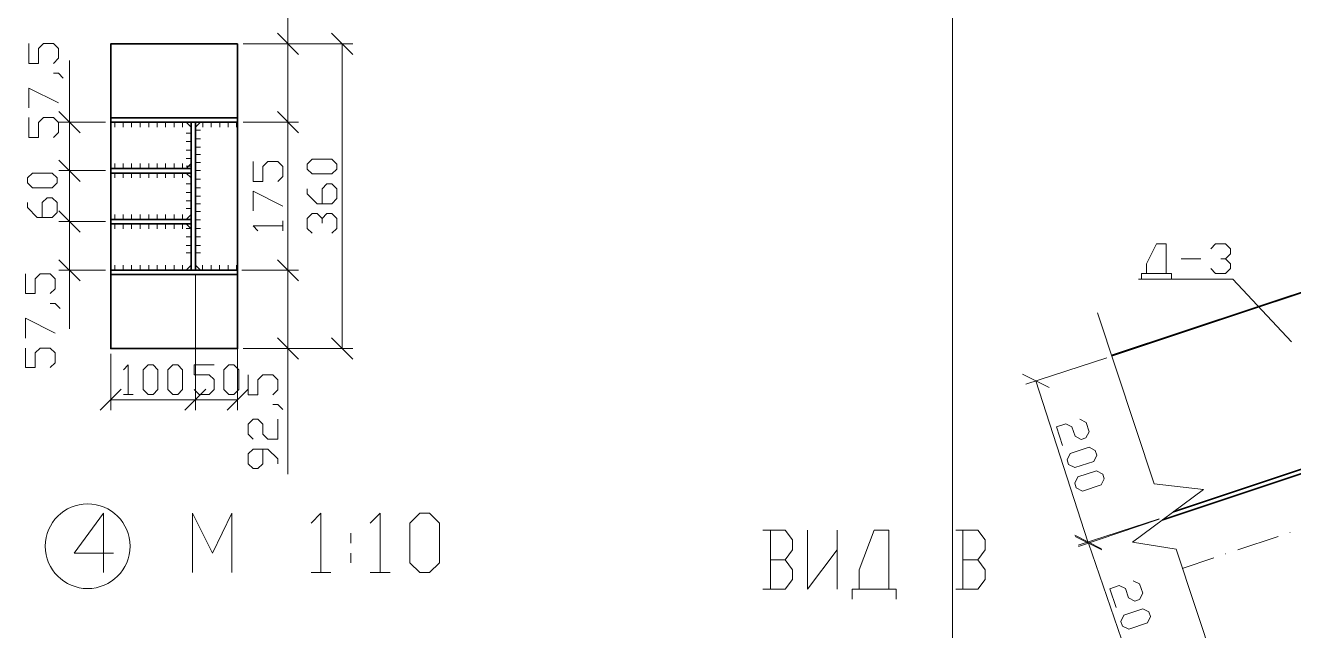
# Model space of a CAD drawing. Header units: millimetres. Extents: x -258556 to -95372, y 16759 to 83874.
# Drawn here: x -128666.6 to -128517.3, y 41502.4 to 41573.7 of the extents above; entities that cross this region are included whole.
import ezdxf

# ---------------------------------------------------------------- set-up
doc = ezdxf.new("R2010")
doc.units = ezdxf.units.MM
doc.header["$LTSCALE"] = 0.5
doc.layers.add('ТОЛСТЫЕ3', color=7, linetype='Continuous', lineweight=50)

msp = doc.modelspace()

# ---------------------------------------------------------------- linework, layer by layer
at = {"color": 7, "linetype": 'Continuous', "lineweight": 13, "true_color": 0x000007}
for points in [[(-128635.726, 41562.31), (-128635.726, 41571.517), (-128635.726, 41586.301)], [(-128634.469, 41570.296), (-128636.965, 41572.774), (-128636.965, 41572.774)], [(-128628.102, 41570.296), (-128630.597, 41572.774), (-128630.597, 41572.774)], [(-128663.33, 41569.228), (-128662.745, 41569.831), (-128662.745, 41571.001), (-128663.33, 41571.569), (-128664.501, 41571.569), (-128665.086, 41571.001), (-128665.086, 41569.228), (-128666.239, 41569.228), (-128666.239, 41571.569)], [(-128641.009, 41571.517), (-128634.469, 41571.517), (-128634.469, 41571.517)], [(-128641.009, 41571.517), (-128628.102, 41571.517), (-128628.102, 41571.517)], [(-128629.358, 41535.635), (-128629.358, 41571.517), (-128629.358, 41571.517)], [(-128661.454, 41556.08), (-128661.454, 41569.573), (-128661.454, 41569.573)], [(-128663.33, 41568.093), (-128662.745, 41568.093), (-128662.177, 41567.49)], [(-128666.239, 41564.014), (-128666.239, 41566.32), (-128662.745, 41564.582)], [(-128663.33, 41560.503), (-128662.745, 41561.105), (-128662.745, 41562.276), (-128663.33, 41562.844), (-128664.501, 41562.844), (-128665.086, 41562.276), (-128665.086, 41560.503), (-128666.239, 41560.503), (-128666.239, 41562.844)], [(-128660.198, 41561.054), (-128662.694, 41563.549), (-128662.694, 41563.549)], [(-128634.469, 41561.054), (-128636.965, 41563.549), (-128636.965, 41563.549)], [(-128636.965, 41563.549), (-128634.469, 41561.054), (-128634.469, 41561.054)], [(-128657.221, 41562.31), (-128662.694, 41562.31), (-128662.694, 41562.31)], [(-128656.102, 41561.725), (-128656.102, 41562.31), (-128656.102, 41562.31)], [(-128655.104, 41561.725), (-128655.104, 41562.31), (-128655.104, 41562.31)], [(-128654.123, 41561.725), (-128654.123, 41562.31), (-128654.123, 41562.31)], [(-128653.108, 41561.725), (-128653.108, 41562.31), (-128653.108, 41562.31)], [(-128652.11, 41561.725), (-128652.11, 41562.31), (-128652.11, 41562.31)], [(-128651.129, 41561.725), (-128651.129, 41562.31), (-128651.129, 41562.31)], [(-128650.13, 41561.725), (-128650.13, 41562.31), (-128650.13, 41562.31)], [(-128649.115, 41561.725), (-128649.115, 41562.31), (-128649.115, 41562.31)], [(-128648.134, 41561.725), (-128648.134, 41562.31), (-128648.134, 41562.31)], [(-128646.62, 41562.31), (-128647.618, 41562.31), (-128647.618, 41562.31)], [(-128646.034, 41561.364), (-128646.62, 41561.364), (-128646.62, 41561.364)], [(-128645.742, 41561.725), (-128645.742, 41562.31), (-128645.742, 41562.31)], [(-128644.761, 41561.725), (-128644.761, 41562.31), (-128644.761, 41562.31)], [(-128643.763, 41561.725), (-128643.763, 41562.31), (-128643.763, 41562.31)], [(-128642.765, 41561.725), (-128642.765, 41562.31), (-128642.765, 41562.31)], [(-128641.766, 41561.725), (-128641.766, 41562.31), (-128641.766, 41562.31)], [(-128641.009, 41562.31), (-128634.469, 41562.31), (-128634.469, 41562.31)], [(-128641.009, 41562.31), (-128634.469, 41562.31), (-128634.469, 41562.31)], [(-128635.726, 41562.31), (-128635.726, 41544.877), (-128635.726, 41544.877)], [(-128656.584, 41561.054), (-128656.584, 41556.08), (-128656.584, 41556.08)], [(-128647.119, 41561.019), (-128647.721, 41561.019), (-128647.721, 41561.019)], [(-128647.119, 41560.021), (-128647.721, 41560.021), (-128647.721, 41560.021)], [(-128646.034, 41560.365), (-128646.62, 41560.365), (-128646.62, 41560.365)], [(-128538.749, 41534.74), (-128462.045, 41560.314), (-128462.045, 41560.314)], [(-128647.119, 41559.006), (-128647.721, 41559.006), (-128647.721, 41559.006)], [(-128646.034, 41559.367), (-128646.62, 41559.367), (-128646.62, 41559.367)], [(-128646.034, 41558.49), (-128646.62, 41558.49), (-128646.62, 41558.49)], [(-128660.198, 41555.34), (-128662.694, 41557.818), (-128662.694, 41557.818)], [(-128656.102, 41556.837), (-128656.102, 41557.423), (-128656.102, 41557.423)], [(-128655.104, 41556.837), (-128655.104, 41557.423), (-128655.104, 41557.423)], [(-128654.123, 41556.837), (-128654.123, 41557.423), (-128654.123, 41557.423)], [(-128653.108, 41556.837), (-128653.108, 41557.423), (-128653.108, 41557.423)], [(-128652.11, 41556.837), (-128652.11, 41557.423), (-128652.11, 41557.423)], [(-128651.129, 41556.837), (-128651.129, 41557.423), (-128651.129, 41557.423)], [(-128650.13, 41556.837), (-128650.13, 41557.423), (-128650.13, 41557.423)], [(-128649.115, 41556.837), (-128649.115, 41557.423), (-128649.115, 41557.423)], [(-128648.134, 41556.837), (-128648.134, 41557.423), (-128648.134, 41557.423)], [(-128647.119, 41558.025), (-128647.721, 41558.025), (-128647.721, 41558.025)], [(-128647.119, 41557.113), (-128647.721, 41557.113), (-128647.721, 41557.113)], [(-128646.034, 41557.577), (-128646.62, 41557.577), (-128646.62, 41557.577)], [(-128636.913, 41555.34), (-128636.345, 41555.908), (-128636.345, 41557.078), (-128636.913, 41557.664), (-128638.084, 41557.664), (-128638.669, 41557.078), (-128638.669, 41555.34), (-128639.822, 41555.34), (-128639.822, 41557.664)], [(-128657.221, 41556.597), (-128662.694, 41556.597), (-128662.694, 41556.597)], [(-128657.221, 41556.597), (-128662.694, 41556.597), (-128662.694, 41556.597)], [(-128661.454, 41551.107), (-128661.454, 41556.08), (-128661.454, 41556.08)], [(-128656.102, 41555.736), (-128656.102, 41556.321), (-128656.102, 41556.321)], [(-128655.104, 41555.736), (-128655.104, 41556.321), (-128655.104, 41556.321)], [(-128654.123, 41555.736), (-128654.123, 41556.321), (-128654.123, 41556.321)], [(-128653.108, 41555.736), (-128653.108, 41556.321), (-128653.108, 41556.321)], [(-128652.11, 41555.736), (-128652.11, 41556.321), (-128652.11, 41556.321)], [(-128651.129, 41555.736), (-128651.129, 41556.321), (-128651.129, 41556.321)], [(-128650.13, 41555.736), (-128650.13, 41556.321), (-128650.13, 41556.321)], [(-128649.115, 41555.736), (-128649.115, 41556.321), (-128649.115, 41556.321)], [(-128648.134, 41555.736), (-128648.134, 41556.321), (-128648.134, 41556.321)], [(-128646.034, 41556.597), (-128646.62, 41556.597), (-128646.62, 41556.597)], [(-128646.034, 41555.581), (-128646.62, 41555.581), (-128646.62, 41555.581)], [(-128647.119, 41555.03), (-128647.721, 41555.03), (-128647.721, 41555.03)], [(-128647.119, 41554.032), (-128647.721, 41554.032), (-128647.721, 41554.032)], [(-128646.034, 41554.583), (-128646.62, 41554.583), (-128646.62, 41554.583)], [(-128639.822, 41551.847), (-128639.822, 41554.17), (-128636.345, 41552.432)], [(-128631.716, 41552.707), (-128631.716, 41554.445), (-128631.148, 41555.048), (-128630.563, 41555.048), (-128629.978, 41554.445), (-128629.978, 41553.309), (-128630.563, 41552.707), (-128632.301, 41552.707), (-128633.471, 41553.877), (-128633.471, 41554.445)], [(-128664.655, 41551.089), (-128664.655, 41552.828), (-128664.07, 41553.413), (-128663.485, 41553.413), (-128662.9, 41552.828), (-128662.9, 41551.657), (-128663.485, 41551.089), (-128665.241, 41551.089), (-128666.394, 41552.242), (-128666.394, 41552.828)], [(-128647.119, 41553.051), (-128647.721, 41553.051), (-128647.721, 41553.051)], [(-128646.034, 41553.602), (-128646.62, 41553.602), (-128646.62, 41553.602)], [(-128646.034, 41552.69), (-128646.62, 41552.69), (-128646.62, 41552.69)], [(-128660.198, 41549.368), (-128662.694, 41551.847), (-128662.694, 41551.847)], [(-128661.454, 41537.958), (-128661.454, 41551.107), (-128661.454, 41551.107)], [(-128656.584, 41546.099), (-128656.584, 41551.107), (-128656.584, 41551.107)], [(-128656.102, 41550.848), (-128656.102, 41551.451), (-128656.102, 41551.451)], [(-128655.104, 41550.848), (-128655.104, 41551.451), (-128655.104, 41551.451)], [(-128654.123, 41550.848), (-128654.123, 41551.451), (-128654.123, 41551.451)], [(-128653.108, 41550.848), (-128653.108, 41551.451), (-128653.108, 41551.451)], [(-128652.11, 41550.848), (-128652.11, 41551.451), (-128652.11, 41551.451)], [(-128651.129, 41550.848), (-128651.129, 41551.451), (-128651.129, 41551.451)], [(-128650.13, 41550.848), (-128650.13, 41551.451), (-128650.13, 41551.451)], [(-128649.115, 41550.848), (-128649.115, 41551.451), (-128649.115, 41551.451)], [(-128648.134, 41550.848), (-128648.134, 41551.451), (-128648.134, 41551.451)], [(-128647.119, 41552.139), (-128647.721, 41552.139), (-128647.721, 41552.139)], [(-128646.034, 41551.795), (-128646.62, 41551.795), (-128646.62, 41551.795)], [(-128632.886, 41549.231), (-128633.471, 41549.799), (-128633.471, 41550.969), (-128632.886, 41551.554), (-128632.301, 41551.554), (-128631.716, 41550.969), (-128631.716, 41550.401)], [(-128631.716, 41550.969), (-128631.148, 41551.554), (-128630.563, 41551.554), (-128629.978, 41550.969), (-128629.978, 41549.799), (-128630.563, 41549.231)], [(-128657.221, 41550.59), (-128662.694, 41550.59), (-128662.694, 41550.59)], [(-128657.221, 41550.59), (-128662.694, 41550.59), (-128662.694, 41550.59)], [(-128656.102, 41549.764), (-128656.102, 41550.349), (-128656.102, 41550.349)], [(-128655.104, 41549.764), (-128655.104, 41550.349), (-128655.104, 41550.349)], [(-128654.123, 41549.764), (-128654.123, 41550.349), (-128654.123, 41550.349)], [(-128653.108, 41549.764), (-128653.108, 41550.349), (-128653.108, 41550.349)], [(-128652.11, 41549.764), (-128652.11, 41550.349), (-128652.11, 41550.349)], [(-128651.129, 41549.764), (-128651.129, 41550.349), (-128651.129, 41550.349)], [(-128650.13, 41549.764), (-128650.13, 41550.349), (-128650.13, 41550.349)], [(-128649.115, 41549.764), (-128649.115, 41550.349), (-128649.115, 41550.349)], [(-128648.134, 41549.764), (-128648.134, 41550.349), (-128648.134, 41550.349)], [(-128647.119, 41549.799), (-128647.721, 41549.799), (-128647.721, 41549.799)], [(-128646.034, 41550.797), (-128646.62, 41550.797), (-128646.62, 41550.797)], [(-128646.034, 41549.799), (-128646.62, 41549.799), (-128646.62, 41549.799)], [(-128639.254, 41549.523), (-128639.822, 41550.091), (-128636.345, 41550.091)], [(-128636.345, 41549.523), (-128636.345, 41550.694), (-128636.345, 41550.694)], [(-128647.119, 41548.818), (-128647.721, 41548.818), (-128647.721, 41548.818)], [(-128646.034, 41548.818), (-128646.62, 41548.818), (-128646.62, 41548.818)], [(-128535.238, 41543.896), (-128535.238, 41544.481), (-128532.347, 41544.481), (-128532.347, 41547.974), (-128533.482, 41547.974), (-128534.653, 41545.634), (-128534.653, 41544.481), (-128531.744, 41544.481), (-128531.744, 41543.896)], [(-128527.098, 41547.389), (-128526.53, 41547.974), (-128525.359, 41547.974), (-128524.774, 41547.389), (-128524.774, 41546.804), (-128525.359, 41546.219), (-128525.927, 41546.219)], [(-128647.119, 41547.802), (-128647.721, 41547.802), (-128647.721, 41547.802)], [(-128647.119, 41546.925), (-128647.721, 41546.925), (-128647.721, 41546.925)], [(-128646.034, 41547.802), (-128646.62, 41547.802), (-128646.62, 41547.802)], [(-128646.034, 41546.925), (-128646.62, 41546.925), (-128646.62, 41546.925)], [(-128660.198, 41543.62), (-128662.694, 41546.099), (-128662.694, 41546.099)], [(-128657.221, 41544.877), (-128662.694, 41544.877), (-128662.694, 41544.877)], [(-128656.102, 41544.877), (-128656.102, 41545.462), (-128656.102, 41545.462)], [(-128655.104, 41544.877), (-128655.104, 41545.462), (-128655.104, 41545.462)], [(-128654.123, 41544.877), (-128654.123, 41545.462), (-128654.123, 41545.462)], [(-128653.108, 41544.877), (-128653.108, 41545.462), (-128653.108, 41545.462)], [(-128652.11, 41544.877), (-128652.11, 41545.462), (-128652.11, 41545.462)], [(-128651.129, 41544.877), (-128651.129, 41545.462), (-128651.129, 41545.462)], [(-128650.13, 41544.877), (-128650.13, 41545.462), (-128650.13, 41545.462)], [(-128649.115, 41544.877), (-128649.115, 41545.462), (-128649.115, 41545.462)], [(-128648.134, 41544.877), (-128648.134, 41545.462), (-128648.134, 41545.462)], [(-128645.776, 41544.877), (-128645.776, 41545.462), (-128645.776, 41545.462)], [(-128644.778, 41544.877), (-128644.778, 41545.462), (-128644.778, 41545.462)], [(-128643.78, 41544.877), (-128643.78, 41545.462), (-128643.78, 41545.462)], [(-128642.765, 41544.877), (-128642.765, 41545.462), (-128642.765, 41545.462)], [(-128641.784, 41544.877), (-128641.784, 41545.462), (-128641.784, 41545.462)], [(-128641.646, 41545.496), (-128641.646, 41528.372), (-128641.646, 41528.372)], [(-128641.164, 41544.877), (-128634.469, 41544.877), (-128634.469, 41544.877)], [(-128641.009, 41544.877), (-128634.469, 41544.877), (-128634.469, 41544.877)], [(-128634.469, 41543.62), (-128636.965, 41546.099), (-128636.965, 41546.099)], [(-128636.965, 41546.099), (-128634.469, 41543.62), (-128634.469, 41543.62)], [(-128635.726, 41544.877), (-128635.726, 41535.635), (-128635.726, 41520.852)], [(-128530.574, 41546.219), (-128528.268, 41546.219), (-128528.268, 41546.219)], [(-128525.359, 41546.219), (-128524.774, 41545.634), (-128524.774, 41545.066), (-128525.359, 41544.481), (-128526.53, 41544.481), (-128527.098, 41545.066)], [(-128663.726, 41542.123), (-128663.141, 41542.691), (-128663.141, 41543.861), (-128663.726, 41544.429), (-128664.896, 41544.429), (-128665.464, 41543.861), (-128665.464, 41542.123), (-128666.635, 41542.123), (-128666.635, 41544.429)], [(-128646.62, 41544.36), (-128646.62, 41528.372), (-128646.62, 41528.372)], [(-128517.615, 41536.427), (-128524.499, 41543.81), (-128535.599, 41543.81)], [(-128663.726, 41540.953), (-128663.141, 41540.953), (-128662.556, 41540.35)], [(-128532.76, 41515.465), (-128495.432, 41527.908), (-128455.66, 41541.177)], [(-128531.486, 41516.412), (-128495.587, 41528.39), (-128455.832, 41541.641)], [(-128666.635, 41536.874), (-128666.635, 41539.215), (-128663.141, 41537.476)], [(-128533.758, 41519.699), (-128540.452, 41539.851), (-128540.452, 41539.851)], [(-128636.965, 41536.891), (-128634.469, 41534.413), (-128634.469, 41534.413)], [(-128630.597, 41536.891), (-128628.102, 41534.413), (-128628.102, 41534.413)], [(-128663.726, 41533.398), (-128663.141, 41533.966), (-128663.141, 41535.136), (-128663.726, 41535.704), (-128664.896, 41535.704), (-128665.464, 41535.136), (-128665.464, 41533.398), (-128666.635, 41533.398), (-128666.635, 41535.704)], [(-128656.584, 41535.033), (-128656.584, 41528.372), (-128656.584, 41528.372)], [(-128646.62, 41535.033), (-128646.62, 41528.372), (-128646.62, 41528.372)], [(-128641.009, 41535.635), (-128634.469, 41535.635), (-128634.469, 41535.635)], [(-128641.009, 41535.635), (-128628.102, 41535.635), (-128628.102, 41535.635)], [(-128539.334, 41534.568), (-128548.868, 41531.453), (-128548.868, 41531.453)], [(-128655.087, 41533.157), (-128654.519, 41533.725), (-128654.519, 41530.248)], [(-128646.757, 41530.816), (-128646.172, 41530.248), (-128645.002, 41530.248), (-128644.417, 41530.816), (-128644.417, 41531.987), (-128645.002, 41532.554), (-128646.757, 41532.554), (-128646.757, 41533.725), (-128644.417, 41533.725)], [(-128637.516, 41530.197), (-128636.913, 41530.799), (-128636.913, 41531.969), (-128637.516, 41532.537), (-128638.669, 41532.537), (-128639.254, 41531.969), (-128639.254, 41530.197), (-128640.424, 41530.197), (-128640.424, 41532.537)], [(-128546.114, 41531.04), (-128549.264, 41532.641), (-128549.264, 41532.641)], [(-128541.554, 41512.884), (-128547.698, 41531.849), (-128547.698, 41531.849)], [(-128655.345, 41530.868), (-128657.84, 41528.372), (-128657.84, 41528.372)], [(-128655.087, 41530.248), (-128653.934, 41530.248), (-128653.934, 41530.248)], [(-128647.859, 41528.372), (-128645.38, 41530.868), (-128645.38, 41530.868)], [(-128640.39, 41530.868), (-128642.885, 41528.372), (-128642.885, 41528.372)], [(-128646.62, 41529.612), (-128656.584, 41529.612), (-128656.584, 41529.612)], [(-128646.62, 41529.612), (-128641.646, 41529.612), (-128641.646, 41529.612)], [(-128637.516, 41529.061), (-128636.913, 41529.061), (-128636.345, 41528.459)], [(-128639.822, 41524.982), (-128640.424, 41525.55), (-128640.424, 41526.72), (-128639.822, 41527.323), (-128639.254, 41527.323), (-128638.669, 41526.72), (-128638.669, 41525.55), (-128638.084, 41524.982), (-128636.913, 41524.982), (-128636.913, 41527.323)], [(-128542.518, 41527.323), (-128541.778, 41526.944), (-128541.416, 41525.843), (-128541.795, 41525.12), (-128542.346, 41524.931), (-128543.068, 41525.309), (-128543.447, 41526.411), (-128544.17, 41526.789), (-128545.271, 41526.428), (-128544.566, 41524.208)], [(-128636.913, 41522.074), (-128636.913, 41522.642), (-128638.084, 41523.812), (-128639.822, 41523.812), (-128640.424, 41523.244), (-128640.424, 41522.074), (-128639.822, 41521.506), (-128639.254, 41521.506), (-128638.669, 41522.074), (-128638.669, 41523.812)], [(-128531.194, 41512.023), (-128536.305, 41512.849), (-128527.941, 41519.062), (-128533.758, 41519.699), (-128533.775, 41519.716)], [(-128533.173, 41515.603), (-128542.724, 41512.488), (-128542.724, 41512.488)], [(-128533.173, 41515.568), (-128542.673, 41512.333), (-128542.673, 41512.333)], [(-128543.12, 41513.675), (-128539.971, 41512.075), (-128539.971, 41512.075)], [(-128517.753, 41513.968), (-128517.787, 41513.985), (-128517.787, 41513.985)], [(-128539.919, 41511.954), (-128543.068, 41513.503), (-128543.068, 41513.503)], [(-128535.031, 41493.867), (-128541.485, 41512.729), (-128541.485, 41512.729)], [(-128519.164, 41513.503), (-128523.914, 41511.937), (-128523.914, 41511.937)], [(-128524.413, 41491.647), (-128531.194, 41512.023), (-128531.194, 41512.023)], [(-128526.753, 41510.991), (-128530.454, 41509.751), (-128530.454, 41509.751)], [(-128525.342, 41511.455), (-128525.359, 41511.472), (-128525.359, 41511.472)], [(-128536.236, 41508.306), (-128535.496, 41507.927), (-128535.117, 41506.826), (-128535.496, 41506.103), (-128536.047, 41505.897), (-128536.77, 41506.275), (-128537.148, 41507.377), (-128537.888, 41507.738), (-128538.99, 41507.359), (-128538.25, 41505.156)]]:
    msp.add_lwpolyline(points, dxfattribs=at)
at = {"color": 7, "linetype": 'Continuous', "lineweight": 35, "true_color": 0x000007}
msp.add_lwpolyline([(-128641.646, 41571.517), (-128641.646, 41535.635), (-128656.584, 41535.635), (-128656.584, 41571.517)], close=True, dxfattribs=at)
for points in [[(-128641.646, 41562.809), (-128656.584, 41562.809), (-128656.584, 41562.809)], [(-128641.646, 41562.31), (-128656.584, 41562.31), (-128656.584, 41562.31)], [(-128647.119, 41561.725), (-128647.721, 41562.31), (-128647.721, 41562.31)], [(-128647.119, 41562.31), (-128647.119, 41544.877), (-128647.119, 41544.877)], [(-128641.646, 41544.877), (-128646.62, 41544.877), (-128646.62, 41562.31)], [(-128646.62, 41561.725), (-128646.034, 41562.31), (-128646.034, 41562.31)], [(-128456.882, 41544.739), (-128462.045, 41560.314), (-128538.783, 41534.809)], [(-128647.119, 41556.837), (-128656.584, 41556.837), (-128656.584, 41556.837)], [(-128647.119, 41557.423), (-128647.721, 41556.837), (-128647.721, 41556.837)], [(-128647.119, 41556.321), (-128656.584, 41556.321), (-128656.584, 41556.321)], [(-128647.119, 41555.736), (-128647.721, 41556.321), (-128647.721, 41556.321)], [(-128647.119, 41550.848), (-128656.584, 41550.848), (-128656.584, 41550.848)], [(-128647.119, 41551.451), (-128647.721, 41550.848), (-128647.721, 41550.848)], [(-128647.119, 41550.349), (-128656.584, 41550.349), (-128656.584, 41550.349)], [(-128647.119, 41549.764), (-128647.721, 41550.349), (-128647.721, 41550.349)], [(-128641.646, 41544.877), (-128656.584, 41544.877), (-128656.584, 41544.877)], [(-128647.119, 41545.462), (-128647.721, 41544.877), (-128647.721, 41544.877)], [(-128646.62, 41545.462), (-128646.034, 41544.877), (-128646.034, 41544.877)], [(-128641.646, 41544.36), (-128656.584, 41544.36), (-128656.584, 41544.36)], [(-128489.787, 41529.784), (-128532.76, 41515.465), (-128532.76, 41515.465)], [(-128491.353, 41529.784), (-128531.486, 41516.412), (-128531.486, 41516.412)]]:
    msp.add_lwpolyline(points, dxfattribs=at)
at = {"color": 7, "linetype": 'Continuous', "lineweight": 13, "true_color": 0x000007}
for points in [[(-128629.978, 41556.786), (-128630.563, 41556.218), (-128632.886, 41556.218), (-128633.471, 41556.786), (-128633.471, 41557.354), (-128632.886, 41557.956), (-128630.563, 41557.956), (-128629.978, 41557.354)], [(-128662.9, 41555.151), (-128663.485, 41554.566), (-128665.809, 41554.566), (-128666.394, 41555.151), (-128666.394, 41555.736), (-128665.809, 41556.321), (-128663.485, 41556.321), (-128662.9, 41555.736)], [(-128652.178, 41530.248), (-128652.781, 41530.816), (-128652.781, 41533.157), (-128652.178, 41533.725), (-128651.61, 41533.725), (-128651.025, 41533.157), (-128651.025, 41530.816), (-128651.61, 41530.248)], [(-128649.27, 41530.248), (-128649.872, 41530.816), (-128649.872, 41533.157), (-128649.27, 41533.725), (-128648.702, 41533.725), (-128648.134, 41533.157), (-128648.134, 41530.816), (-128648.702, 41530.248)], [(-128642.679, 41530.248), (-128643.264, 41530.816), (-128643.264, 41533.157), (-128642.679, 41533.725), (-128642.093, 41533.725), (-128641.526, 41533.157), (-128641.526, 41530.816), (-128642.093, 41530.248)], [(-128544.015, 41522.556), (-128543.636, 41523.278), (-128541.433, 41524.018), (-128540.711, 41523.64), (-128540.521, 41523.089), (-128540.883, 41522.332), (-128543.12, 41521.626), (-128543.843, 41522.005)], [(-128543.12, 41519.785), (-128542.741, 41520.525), (-128540.539, 41521.23), (-128539.816, 41520.852), (-128539.644, 41520.301), (-128540.005, 41519.578), (-128542.208, 41518.855), (-128542.948, 41519.234)], [(-128537.682, 41503.504), (-128537.32, 41504.244), (-128535.117, 41505.002), (-128534.377, 41504.64), (-128534.188, 41504.089), (-128534.55, 41503.349), (-128536.752, 41502.592), (-128537.475, 41502.954)]]:
    msp.add_lwpolyline(points, close=True, dxfattribs=at)
at = {"color": 7, "linetype": 'Continuous', "lineweight": 18, "true_color": 0x000007}
for points in [[(-128656.257, 41511.559), (-128660.904, 41511.559), (-128657.427, 41516.24), (-128657.427, 41509.252)], [(-128646.964, 41509.252), (-128646.964, 41516.24), (-128644.623, 41511.559), (-128642.317, 41516.24), (-128642.317, 41509.252)], [(-128633.007, 41515.069), (-128631.854, 41516.24), (-128631.854, 41509.252)], [(-128626.037, 41515.069), (-128624.866, 41516.24), (-128624.866, 41509.252)], [(-128628.343, 41513.899), (-128628.343, 41512.729), (-128628.343, 41512.729)], [(-128577.195, 41510.767), (-128576.318, 41511.937), (-128576.318, 41513.107), (-128577.195, 41514.243), (-128579.811, 41514.243)], [(-128578.934, 41514.243), (-128578.934, 41507.29), (-128578.934, 41507.29)], [(-128574.579, 41514.243), (-128574.579, 41507.29), (-128571.086, 41511.937), (-128571.086, 41507.29), (-128571.086, 41514.243)], [(-128569.33, 41506.12), (-128569.33, 41507.29), (-128564.994, 41507.29), (-128564.994, 41514.243), (-128566.732, 41514.243), (-128568.47, 41509.597), (-128568.47, 41507.29), (-128564.116, 41507.29), (-128564.116, 41506.12)], [(-128554.513, 41510.767), (-128553.652, 41511.937), (-128553.652, 41513.107), (-128554.513, 41514.243), (-128557.129, 41514.243)], [(-128556.268, 41514.243), (-128556.268, 41507.29), (-128556.268, 41507.29)], [(-128628.343, 41511.559), (-128628.343, 41510.423), (-128628.343, 41510.423)], [(-128579.811, 41507.29), (-128577.195, 41507.29), (-128576.318, 41508.461), (-128576.318, 41509.597), (-128577.195, 41510.767), (-128578.934, 41510.767)], [(-128557.129, 41507.29), (-128554.513, 41507.29), (-128553.652, 41508.461), (-128553.652, 41509.597), (-128554.513, 41510.767), (-128556.268, 41510.767)], [(-128633.007, 41509.252), (-128630.683, 41509.252), (-128630.683, 41509.252)], [(-128626.037, 41509.252), (-128623.696, 41509.252), (-128623.696, 41509.252)]]:
    msp.add_lwpolyline(points, dxfattribs=at)
msp.add_lwpolyline([(-128620.22, 41509.252), (-128621.39, 41510.423), (-128621.39, 41515.069), (-128620.22, 41516.24), (-128619.05, 41516.24), (-128617.879, 41515.069), (-128617.879, 41510.423), (-128619.05, 41509.252)], close=True, dxfattribs=at)
msp.add_open_spline([(-128654.312, 41512.367), (-128654.312, 41515.121), (-128656.55, 41517.358), (-128659.303, 41517.358), (-128659.303, 41517.358), (-128662.057, 41517.358), (-128664.294, 41515.121), (-128664.294, 41512.367), (-128664.294, 41512.367), (-128664.294, 41509.614), (-128662.057, 41507.377), (-128659.303, 41507.377), (-128659.303, 41507.377), (-128656.55, 41507.377), (-128654.312, 41509.614), (-128654.312, 41512.367)], degree=3, knots=[0, 0, 0, 0, 0.0625, 0.0625, 0.0625, 0.062501, 0.125, 0.125, 0.125, 0.125001, 0.1875, 0.1875, 0.1875, 0.187501, 1, 1, 1, 1], dxfattribs=at)
at = {"layer": 'ТОЛСТЫЕ3', "lineweight": 13}
msp.add_lwpolyline([(-128557.507, 42001.762), (-128557.507, 41385.714)], dxfattribs=at)

doc.saveas('drawing.dxf')
